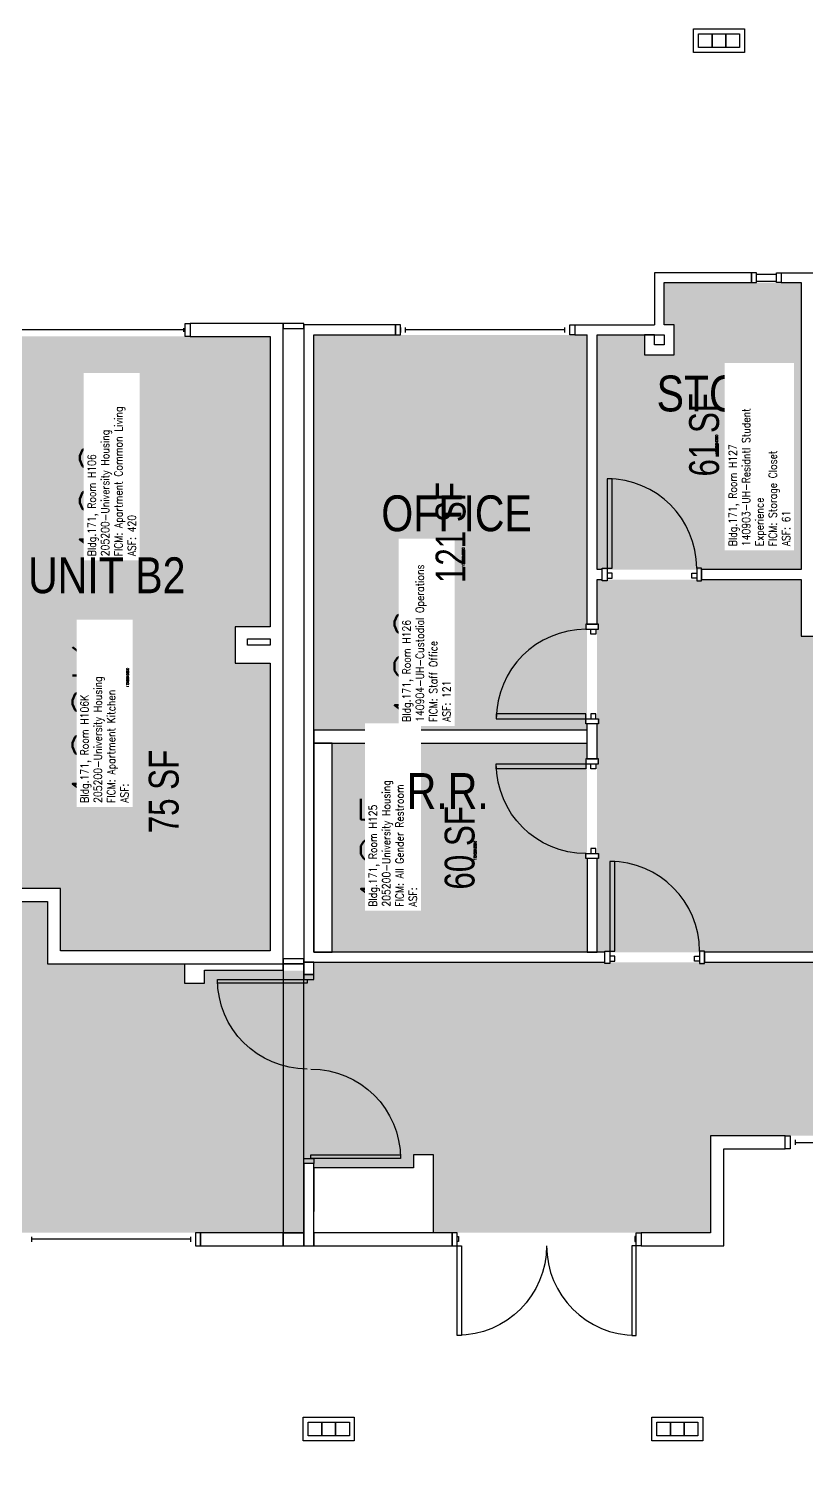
# Model space of a CAD drawing. Header units: inches. Extents: x -183 to 3698, y -798 to 1721.
# Drawn here: x 666 to 978, y 1143 to 1721 of the extents above; entities that cross this region are included whole.
import ezdxf
from ezdxf.enums import TextEntityAlignment as Align

# ---------------------------------------------------------------- set-up
doc = ezdxf.new("R2010")
doc.units = ezdxf.units.IN
doc.header["$LTSCALE"] = 96
doc.header["$MEASUREMENT"] = 0
for name, color, linetype in [('A-AREA-IDEN', 1, 'Continuous'), ('A-DOOR', 2, 'Continuous'), ('A-GLAZ', 1, 'Continuous'), ('A-IDEN-RNUM', 7, 'Continuous'), ('A-IDEN-SNUM', 4, 'Continuous'), ('A-IDEN-VNUM', 4, 'Continuous'), ('A-WALL', 5, 'Continuous'), ('AREA-TEXT', 3, 'Continuous'), ('Rooms-Category-Color', 7, 'Continuous'), ('Rooms-College-Color', 7, 'Continuous'), ('Rooms-Department-Color', 7, 'Continuous'), ('Rooms-Division-Color', 7, 'Continuous'), ('Rooms-Information', 7, 'Continuous')]:
    doc.layers.add(name, color=color, linetype=linetype)
doc.styles.add('AREA', font='arial.ttf', dxfattribs={"width": 0.75, "height": 12})
doc.styles.add('ROOMSNUMBER', font='txt.shx', dxfattribs={"height": 0.03})
doc.styles.add('ROOMVNUMBER', font='simplex.shx', dxfattribs={"width": 0.85})
doc.styles.get("Standard").update_dxf_attribs({"font": 'ARIALN.TTF'})

msp = doc.modelspace()

# ---------------------------------------------------------------- hatches: boundary and pattern name
at = {"layer": 'Rooms-Category-Color', "true_color": 0x728ef3}
for points in [[(921.13, 1619.37), (976.13, 1619.37), (976.13, 1504.12), (894.13, 1504.12), (894.13, 1598.37), (913.13, 1598.37), (913.13, 1590.38), (925.13, 1590.38), (925.13, 1602.37), (921.13, 1602.37)], [(352.25, 1476.75), (627.25, 1476.75), (627.25, 1597.75), (762.75, 1597.75), (762.75, 1481.12), (678.61, 1481.12), (678.61, 1376), (617.48, 1376), (617.48, 1384.95), (612.23, 1384.95), (612.23, 1376), (591.03, 1376), (591.03, 1425.37), (612.23, 1425.37), (612.23, 1418.95), (617.48, 1418.95), (617.48, 1432.62), (585.78, 1432.62), (585.78, 1418.75), (557.03, 1418.75), (557.03, 1432.62), (381, 1432.62), (381, 1418.75), (352.25, 1418.75)], [(762.75, 1466.5), (762.75, 1351), (678.61, 1351), (678.61, 1481.12), (748.75, 1481.12), (748.75, 1466.5)]]:
    msp.add_hatch(color=171, dxfattribs=at).paths.add_polyline_path(points)
at = {"layer": 'Rooms-Category-Color', "true_color": 0xfa9ba3}
msp.add_hatch(color=241, dxfattribs=at).paths.add_polyline_path([(780.38, 1598.37), (890.13, 1598.37), (890.13, 1439.57), (780.38, 1439.57)])
at = {"layer": 'Rooms-Category-Color', "true_color": 0xadadad}
for points in [[(894.13, 1350.37), (1140.88, 1350.37), (1140.88, 1477.38), (976.13, 1477.38), (976.13, 1500.12), (894.13, 1500.12)], [(2434.81, 1302.06), (2431.28, 1305.6), (2404.37, 1332.5), (2404.37, 1345.75), (2041.22, 1345.75), (2041.22, 1370.75), (1958.89, 1370.75), (1958.89, 1345.75), (1868.87, 1345.75), (1868.87, 1341.5), (1864.87, 1341.5), (1864.87, 1343.19), (1824.87, 1343.19), (1824.87, 1338), (1816.87, 1338), (1816.87, 1346.37), (1715.13, 1346.37), (1715.13, 1362.37), (1654.13, 1362.37), (1654.13, 1346.37), (1376.13, 1346.37), (1376.13, 1477.38), (1260.13, 1477.38), (1260.13, 1346.37), (780.38, 1346.37), (780.38, 1341.5), (776.37, 1341.5), (776.37, 1342.96), (736.38, 1342.96), (736.38, 1338), (728.38, 1338), (728.38, 1345.75), (673.36, 1345.75), (673.36, 1370.75), (591.03, 1370.75), (591.03, 1345.75), (233.3, 1345.75), (233.5, 1285.75), (632.97, 1285.75), (632.97, 1237.75), (768, 1237.75), (776.37, 1237.75), (776.37, 1265.5), (780.38, 1265.5), (780.38, 1263.75), (820.38, 1263.75), (820.38, 1269), (828.38, 1269), (828.38, 1237.75), (939.72, 1237.75), (939.72, 1276.67), (1347.19, 1276.67), (1347.19, 1190.38), (1378.69, 1190.38), (1378.69, 1188), (1373.19, 1188), (1373.19, 1151.12), (1373.19, 1146.75), (1375.19, 1146.75), (1375.19, 1142.75), (1451.19, 1142.75), (1451.19, 1146.75), (1453.11, 1146.75), (1453.19, 1151.12), (1453.19, 1188), (1447.69, 1188), (1447.69, 1190.38), (1479.65, 1190.38), (1479.65, 1209.17), (1484.9, 1209.17), (1484.9, 1255.17), (1479.65, 1255.17), (1479.65, 1276.67), (1571.65, 1276.67), (1571.65, 1261.25), (1860.5, 1261.25), (1864.87, 1261.25), (1864.87, 1265.5), (1868.87, 1265.5), (1868.87, 1263.75), (1908.87, 1263.75), (1908.87, 1269), (1916.87, 1269), (1916.87, 1260.62), (2047.49, 1260.62), (2047.49, 1285.75), (2323.85, 1285.75), (2348.97, 1260.62), (2386.31, 1260.62), (2392.39, 1259.63)], [(787.63, 1434.32), (890.13, 1434.32), (890.13, 1350.37), (787.63, 1350.37)]]:
    msp.add_hatch(color=253, dxfattribs=at).paths.add_polyline_path(points)
at = {"layer": 'Rooms-College-Color', "true_color": 0xadadad}
for points in [[(921.13, 1619.37), (976.13, 1619.37), (976.13, 1504.12), (894.13, 1504.12), (894.13, 1598.37), (913.13, 1598.37), (913.13, 1590.38), (925.13, 1590.38), (925.13, 1602.37), (921.13, 1602.37)], [(352.25, 1476.75), (627.25, 1476.75), (627.25, 1597.75), (762.75, 1597.75), (762.75, 1481.12), (678.61, 1481.12), (678.61, 1376), (617.48, 1376), (617.48, 1384.95), (612.23, 1384.95), (612.23, 1376), (591.03, 1376), (591.03, 1425.37), (612.23, 1425.37), (612.23, 1418.95), (617.48, 1418.95), (617.48, 1432.62), (585.78, 1432.62), (585.78, 1418.75), (557.03, 1418.75), (557.03, 1432.62), (381, 1432.62), (381, 1418.75), (352.25, 1418.75)], [(780.38, 1598.37), (890.13, 1598.37), (890.13, 1439.57), (780.38, 1439.57)], [(894.13, 1350.37), (1140.88, 1350.37), (1140.88, 1477.38), (976.13, 1477.38), (976.13, 1500.12), (894.13, 1500.12)], [(2434.81, 1302.06), (2431.28, 1305.6), (2404.37, 1332.5), (2404.37, 1345.75), (2041.22, 1345.75), (2041.22, 1370.75), (1958.89, 1370.75), (1958.89, 1345.75), (1868.87, 1345.75), (1868.87, 1341.5), (1864.87, 1341.5), (1864.87, 1343.19), (1824.87, 1343.19), (1824.87, 1338), (1816.87, 1338), (1816.87, 1346.37), (1715.13, 1346.37), (1715.13, 1362.37), (1654.13, 1362.37), (1654.13, 1346.37), (1376.13, 1346.37), (1376.13, 1477.38), (1260.13, 1477.38), (1260.13, 1346.37), (780.38, 1346.37), (780.38, 1341.5), (776.37, 1341.5), (776.37, 1342.96), (736.38, 1342.96), (736.38, 1338), (728.38, 1338), (728.38, 1345.75), (673.36, 1345.75), (673.36, 1370.75), (591.03, 1370.75), (591.03, 1345.75), (233.3, 1345.75), (233.5, 1285.75), (632.97, 1285.75), (632.97, 1237.75), (768, 1237.75), (776.37, 1237.75), (776.37, 1265.5), (780.38, 1265.5), (780.38, 1263.75), (820.38, 1263.75), (820.38, 1269), (828.38, 1269), (828.38, 1237.75), (939.72, 1237.75), (939.72, 1276.67), (1347.19, 1276.67), (1347.19, 1190.38), (1378.69, 1190.38), (1378.69, 1188), (1373.19, 1188), (1373.19, 1151.12), (1373.19, 1146.75), (1375.19, 1146.75), (1375.19, 1142.75), (1451.19, 1142.75), (1451.19, 1146.75), (1453.11, 1146.75), (1453.19, 1151.12), (1453.19, 1188), (1447.69, 1188), (1447.69, 1190.38), (1479.65, 1190.38), (1479.65, 1209.17), (1484.9, 1209.17), (1484.9, 1255.17), (1479.65, 1255.17), (1479.65, 1276.67), (1571.65, 1276.67), (1571.65, 1261.25), (1860.5, 1261.25), (1864.87, 1261.25), (1864.87, 1265.5), (1868.87, 1265.5), (1868.87, 1263.75), (1908.87, 1263.75), (1908.87, 1269), (1916.87, 1269), (1916.87, 1260.62), (2047.49, 1260.62), (2047.49, 1285.75), (2323.85, 1285.75), (2348.97, 1260.62), (2386.31, 1260.62), (2392.39, 1259.63)], [(762.75, 1466.5), (762.75, 1351), (678.61, 1351), (678.61, 1481.12), (748.75, 1481.12), (748.75, 1466.5)], [(787.63, 1434.32), (890.13, 1434.32), (890.13, 1350.37), (787.63, 1350.37)]]:
    msp.add_hatch(color=253, dxfattribs=at).paths.add_polyline_path(points)
at = {"layer": 'Rooms-Department-Color', "true_color": 0x604aed}
for points in [[(921.13, 1619.37), (976.13, 1619.37), (976.13, 1504.12), (894.13, 1504.12), (894.13, 1598.37), (913.13, 1598.37), (913.13, 1590.38), (925.13, 1590.38), (925.13, 1602.37), (921.13, 1602.37)], [(352.25, 1476.75), (627.25, 1476.75), (627.25, 1597.75), (762.75, 1597.75), (762.75, 1481.12), (678.61, 1481.12), (678.61, 1376), (617.48, 1376), (617.48, 1384.95), (612.23, 1384.95), (612.23, 1376), (591.03, 1376), (591.03, 1425.37), (612.23, 1425.37), (612.23, 1418.95), (617.48, 1418.95), (617.48, 1432.62), (585.78, 1432.62), (585.78, 1418.75), (557.03, 1418.75), (557.03, 1432.62), (381, 1432.62), (381, 1418.75), (352.25, 1418.75)], [(780.38, 1598.37), (890.13, 1598.37), (890.13, 1439.57), (780.38, 1439.57)], [(762.75, 1466.5), (762.75, 1351), (678.61, 1351), (678.61, 1481.12), (748.75, 1481.12), (748.75, 1466.5)]]:
    msp.add_hatch(color=173, dxfattribs=at).paths.add_polyline_path(points)
at = {"layer": 'Rooms-Department-Color', "true_color": 0xacacac}
for points in [[(894.13, 1350.37), (1140.88, 1350.37), (1140.88, 1477.38), (976.13, 1477.38), (976.13, 1500.12), (894.13, 1500.12)], [(2434.81, 1302.06), (2431.28, 1305.6), (2404.37, 1332.5), (2404.37, 1345.75), (2041.22, 1345.75), (2041.22, 1370.75), (1958.89, 1370.75), (1958.89, 1345.75), (1868.87, 1345.75), (1868.87, 1341.5), (1864.87, 1341.5), (1864.87, 1343.19), (1824.87, 1343.19), (1824.87, 1338), (1816.87, 1338), (1816.87, 1346.37), (1715.13, 1346.37), (1715.13, 1362.37), (1654.13, 1362.37), (1654.13, 1346.37), (1376.13, 1346.37), (1376.13, 1477.38), (1260.13, 1477.38), (1260.13, 1346.37), (780.38, 1346.37), (780.38, 1341.5), (776.37, 1341.5), (776.37, 1342.96), (736.38, 1342.96), (736.38, 1338), (728.38, 1338), (728.38, 1345.75), (673.36, 1345.75), (673.36, 1370.75), (591.03, 1370.75), (591.03, 1345.75), (233.3, 1345.75), (233.5, 1285.75), (632.97, 1285.75), (632.97, 1237.75), (768, 1237.75), (776.37, 1237.75), (776.37, 1265.5), (780.38, 1265.5), (780.38, 1263.75), (820.38, 1263.75), (820.38, 1269), (828.38, 1269), (828.38, 1237.75), (939.72, 1237.75), (939.72, 1276.67), (1347.19, 1276.67), (1347.19, 1190.38), (1378.69, 1190.38), (1378.69, 1188), (1373.19, 1188), (1373.19, 1151.12), (1373.19, 1146.75), (1375.19, 1146.75), (1375.19, 1142.75), (1451.19, 1142.75), (1451.19, 1146.75), (1453.11, 1146.75), (1453.19, 1151.12), (1453.19, 1188), (1447.69, 1188), (1447.69, 1190.38), (1479.65, 1190.38), (1479.65, 1209.17), (1484.9, 1209.17), (1484.9, 1255.17), (1479.65, 1255.17), (1479.65, 1276.67), (1571.65, 1276.67), (1571.65, 1261.25), (1860.5, 1261.25), (1864.87, 1261.25), (1864.87, 1265.5), (1868.87, 1265.5), (1868.87, 1263.75), (1908.87, 1263.75), (1908.87, 1269), (1916.87, 1269), (1916.87, 1260.62), (2047.49, 1260.62), (2047.49, 1285.75), (2323.85, 1285.75), (2348.97, 1260.62), (2386.31, 1260.62), (2392.39, 1259.63)], [(787.63, 1434.32), (890.13, 1434.32), (890.13, 1350.37), (787.63, 1350.37)]]:
    msp.add_hatch(color=253, dxfattribs=at).paths.add_polyline_path(points)
at = {"layer": 'Rooms-Division-Color', "true_color": 0x604aed}
for points in [[(921.13, 1619.37), (976.13, 1619.37), (976.13, 1504.12), (894.13, 1504.12), (894.13, 1598.37), (913.13, 1598.37), (913.13, 1590.38), (925.13, 1590.38), (925.13, 1602.37), (921.13, 1602.37)], [(352.25, 1476.75), (627.25, 1476.75), (627.25, 1597.75), (762.75, 1597.75), (762.75, 1481.12), (678.61, 1481.12), (678.61, 1376), (617.48, 1376), (617.48, 1384.95), (612.23, 1384.95), (612.23, 1376), (591.03, 1376), (591.03, 1425.37), (612.23, 1425.37), (612.23, 1418.95), (617.48, 1418.95), (617.48, 1432.62), (585.78, 1432.62), (585.78, 1418.75), (557.03, 1418.75), (557.03, 1432.62), (381, 1432.62), (381, 1418.75), (352.25, 1418.75)], [(780.38, 1598.37), (890.13, 1598.37), (890.13, 1439.57), (780.38, 1439.57)], [(762.75, 1466.5), (762.75, 1351), (678.61, 1351), (678.61, 1481.12), (748.75, 1481.12), (748.75, 1466.5)]]:
    msp.add_hatch(color=173, dxfattribs=at).paths.add_polyline_path(points)
at = {"layer": 'Rooms-Division-Color', "true_color": 0xadadad}
for points in [[(894.13, 1350.37), (1140.88, 1350.37), (1140.88, 1477.38), (976.13, 1477.38), (976.13, 1500.12), (894.13, 1500.12)], [(2434.81, 1302.06), (2431.28, 1305.6), (2404.37, 1332.5), (2404.37, 1345.75), (2041.22, 1345.75), (2041.22, 1370.75), (1958.89, 1370.75), (1958.89, 1345.75), (1868.87, 1345.75), (1868.87, 1341.5), (1864.87, 1341.5), (1864.87, 1343.19), (1824.87, 1343.19), (1824.87, 1338), (1816.87, 1338), (1816.87, 1346.37), (1715.13, 1346.37), (1715.13, 1362.37), (1654.13, 1362.37), (1654.13, 1346.37), (1376.13, 1346.37), (1376.13, 1477.38), (1260.13, 1477.38), (1260.13, 1346.37), (780.38, 1346.37), (780.38, 1341.5), (776.37, 1341.5), (776.37, 1342.96), (736.38, 1342.96), (736.38, 1338), (728.38, 1338), (728.38, 1345.75), (673.36, 1345.75), (673.36, 1370.75), (591.03, 1370.75), (591.03, 1345.75), (233.3, 1345.75), (233.5, 1285.75), (632.97, 1285.75), (632.97, 1237.75), (768, 1237.75), (776.37, 1237.75), (776.37, 1265.5), (780.38, 1265.5), (780.38, 1263.75), (820.38, 1263.75), (820.38, 1269), (828.38, 1269), (828.38, 1237.75), (939.72, 1237.75), (939.72, 1276.67), (1347.19, 1276.67), (1347.19, 1190.38), (1378.69, 1190.38), (1378.69, 1188), (1373.19, 1188), (1373.19, 1151.12), (1373.19, 1146.75), (1375.19, 1146.75), (1375.19, 1142.75), (1451.19, 1142.75), (1451.19, 1146.75), (1453.11, 1146.75), (1453.19, 1151.12), (1453.19, 1188), (1447.69, 1188), (1447.69, 1190.38), (1479.65, 1190.38), (1479.65, 1209.17), (1484.9, 1209.17), (1484.9, 1255.17), (1479.65, 1255.17), (1479.65, 1276.67), (1571.65, 1276.67), (1571.65, 1261.25), (1860.5, 1261.25), (1864.87, 1261.25), (1864.87, 1265.5), (1868.87, 1265.5), (1868.87, 1263.75), (1908.87, 1263.75), (1908.87, 1269), (1916.87, 1269), (1916.87, 1260.62), (2047.49, 1260.62), (2047.49, 1285.75), (2323.85, 1285.75), (2348.97, 1260.62), (2386.31, 1260.62), (2392.39, 1259.63)], [(787.63, 1434.32), (890.13, 1434.32), (890.13, 1350.37), (787.63, 1350.37)]]:
    msp.add_hatch(color=253, dxfattribs=at).paths.add_polyline_path(points)

# ---------------------------------------------------------------- linework, layer by layer
at = {"layer": 'A-DOOR'}
for p, q in [((776.37, 1603), (768, 1603)), ((768, 1603), (768, 1603)), ((768, 1603), (768, 1601)), ((776.37, 1601), (776.37, 1603)), ((768, 1601), (776.37, 1601)), ((900.13, 1540.62), (898.13, 1540.62)), ((898.13, 1540.62), (898.13, 1504.62)), ((900.13, 1504.62), (900.13, 1540.62)), ((896.13, 1499.62), (896.13, 1504.62)), ((896.13, 1504.62), (898.13, 1504.62)), ((898.13, 1504.62), (900.13, 1504.62)), ((898.13, 1504.62), (898.13, 1499.62)), ((936.13, 1504.62), (934.13, 1504.62)), ((934.13, 1504.62), (934.13, 1499.62)), ((936.13, 1499.62), (936.13, 1504.62)), ((898.13, 1499.62), (896.13, 1499.62)), ((900.13, 1502.62), (898.13, 1502.62)), ((898.13, 1502.62), (898.13, 1500.62)), ((898.13, 1500.62), (900.13, 1500.62)), ((900.13, 1500.62), (900.13, 1502.62)), ((932.13, 1500.62), (932.13, 1502.62)), ((932.13, 1502.62), (934.13, 1502.62)), ((934.13, 1500.62), (932.13, 1500.62)), ((934.13, 1502.62), (934.13, 1500.62)), ((934.13, 1499.62), (936.13, 1499.62)), ((894.63, 1482.12), (889.63, 1482.12)), ((889.63, 1482.12), (889.63, 1480.12)), ((894.63, 1480.12), (894.63, 1482.12)), ((889.63, 1480.12), (894.63, 1480.12)), ((891.63, 1478.12), (891.63, 1480.12)), ((891.63, 1480.12), (893.63, 1480.12)), ((893.63, 1478.12), (891.63, 1478.12)), ((893.63, 1480.12), (893.63, 1478.12)), ((889.63, 1446.12), (853.63, 1446.12)), ((853.63, 1446.12), (853.63, 1444.12)), ((853.63, 1444.12), (889.63, 1444.12)), ((889.63, 1444.12), (889.63, 1446.12)), ((889.63, 1442.12), (889.63, 1444.12)), ((889.63, 1444.12), (894.63, 1444.12)), ((894.63, 1442.12), (889.63, 1442.12)), ((893.63, 1446.12), (891.63, 1446.12)), ((891.63, 1446.12), (891.63, 1444.12)), ((891.63, 1444.12), (893.63, 1444.12)), ((893.63, 1444.12), (893.63, 1446.12)), ((894.63, 1444.12), (894.63, 1442.12)), ((853.63, 1424.04), (853.63, 1426.04)), ((853.63, 1426.04), (889.63, 1426.04)), ((889.63, 1424.04), (853.63, 1424.04)), ((894.63, 1428.04), (889.63, 1428.04)), ((889.63, 1428.04), (889.63, 1426.04)), ((889.63, 1426.04), (889.63, 1424.04)), ((889.63, 1426.04), (894.63, 1426.04)), ((891.63, 1424.04), (891.63, 1426.04)), ((891.63, 1426.04), (893.63, 1426.04)), ((893.63, 1424.04), (891.63, 1424.04)), ((893.63, 1426.04), (893.63, 1424.04)), ((894.63, 1426.04), (894.63, 1428.04)), ((889.63, 1388.04), (889.63, 1390.04)), ((889.63, 1390.04), (894.63, 1390.04)), ((893.63, 1392.04), (891.63, 1392.04)), ((891.63, 1392.04), (891.63, 1390.04)), ((891.63, 1390.04), (893.63, 1390.04)), ((893.63, 1390.04), (893.63, 1392.04)), ((894.63, 1390.04), (894.63, 1388.04)), ((894.63, 1388.04), (889.63, 1388.04)), ((901.27, 1386.87), (899.27, 1386.87)), ((899.27, 1386.87), (899.27, 1350.87)), ((901.27, 1350.87), (901.27, 1386.87)), ((897.27, 1345.87), (897.27, 1350.87)), ((897.27, 1350.87), (899.27, 1350.87)), ((899.27, 1350.87), (901.27, 1350.87)), ((899.27, 1350.87), (899.27, 1345.87)), ((901.27, 1348.87), (899.27, 1348.87)), ((899.27, 1348.87), (899.27, 1346.87)), ((901.27, 1346.87), (901.27, 1348.87)), ((933.27, 1346.87), (933.27, 1348.87)), ((933.27, 1348.87), (935.27, 1348.87)), ((937.27, 1350.87), (935.27, 1350.87)), ((935.27, 1350.87), (935.27, 1345.87)), ((935.27, 1348.87), (935.27, 1346.87)), ((937.27, 1345.87), (937.27, 1350.87)), ((776.37, 1347.75), (768, 1347.75)), ((768, 1347.75), (768, 1347.75)), ((768, 1347.75), (768, 1345.75)), ((776.37, 1345.75), (768, 1345.75)), ((768, 1345.75), (768, 1237.75)), ((768, 1345.75), (776.37, 1345.75)), ((776.37, 1345.75), (776.37, 1347.75)), ((776.37, 1237.75), (776.37, 1345.75)), ((899.27, 1345.87), (897.27, 1345.87)), ((899.27, 1346.87), (901.27, 1346.87)), ((935.27, 1346.87), (933.27, 1346.87)), ((935.27, 1345.87), (937.27, 1345.87)), ((741.63, 1338), (741.63, 1339.5)), ((741.63, 1339.5), (777.63, 1339.5)), ((777.63, 1338), (741.63, 1338)), ((780.38, 1341.5), (776.37, 1341.5)), ((776.37, 1341.5), (776.37, 1339.5)), ((776.37, 1339.5), (780.38, 1339.5)), ((777.63, 1339.5), (777.63, 1338)), ((780.38, 1339.5), (780.38, 1341.5)), ((776.37, 1265.5), (776.37, 1267.5)), ((776.37, 1267.5), (780.38, 1267.5)), ((779.13, 1267.5), (779.13, 1269)), ((779.13, 1269), (815.13, 1269)), ((815.13, 1267.5), (779.13, 1267.5)), ((780.38, 1267.5), (780.38, 1265.5)), ((815.13, 1269), (815.13, 1267.5)), ((780.38, 1265.5), (776.37, 1265.5)), ((768, 1237.75), (776.37, 1237.75)), ((776.37, 1237.75), (768, 1237.75)), ((768, 1237.75), (768, 1237.75)), ((768, 1237.75), (768, 1232.5)), ((768, 1232.5), (776.37, 1232.5)), ((776.37, 1232.5), (776.37, 1237.75)), ((837.84, 1237.75), (835.84, 1237.75)), ((835.84, 1237.75), (835.84, 1232.5)), ((835.84, 1232.5), (837.84, 1232.5)), ((837.84, 1232.5), (837.84, 1237.75)), ((837.84, 1236.25), (838.47, 1236.25)), ((837.84, 1234.25), (837.84, 1236.25)), ((838.47, 1234.25), (837.84, 1234.25)), ((837.84, 1232.5), (839.59, 1232.5)), ((837.84, 1196.5), (837.84, 1232.5)), ((838.47, 1236.25), (838.47, 1234.25)), ((839.59, 1232.5), (839.59, 1196.5)), ((909.84, 1232.5), (908.09, 1232.5)), ((908.09, 1232.5), (908.09, 1196.5)), ((909.84, 1236.25), (909.22, 1236.25)), ((909.22, 1236.25), (909.22, 1234.25)), ((909.22, 1234.25), (909.84, 1234.25)), ((909.84, 1237.75), (911.84, 1237.75)), ((909.84, 1232.5), (909.84, 1237.75)), ((909.84, 1234.25), (909.84, 1236.25)), ((909.84, 1196.5), (909.84, 1232.5)), ((911.84, 1232.5), (909.84, 1232.5)), ((911.84, 1237.75), (911.84, 1232.5)), ((839.59, 1196.5), (837.84, 1196.5)), ((908.09, 1196.5), (909.84, 1196.5))]:
    msp.add_line(p, q, dxfattribs=at)
for centre, start, end in [((898.13, 1504.62), 360, 90), ((889.63, 1444.12), 90, 180), ((899.27, 1350.87), 0, 90), ((909.84, 1232.5), 180, 270)]:
    msp.add_arc(centre, 36, start, end, dxfattribs=at)
at = {"layer": 'A-DOOR', "extrusion": (0, 0, -1)}
for centre, start, end in [((-889.63, 1426.04), 270, 360), ((-777.63, 1339.5), 270, 0), ((-779.13, 1267.5), 90, 180), ((-837.84, 1232.5), 180, 270)]:
    msp.add_arc(centre, 36, start, end, dxfattribs=at)
at = {"layer": 'A-GLAZ'}
for p, q in [((958.13, 1623.37), (956.13, 1623.37)), ((956.13, 1623.37), (956.13, 1619.37)), ((958.13, 1619.37), (958.13, 1623.37)), ((958.13, 1622.75), (966.13, 1622.75)), ((966.13, 1623.37), (968.13, 1623.37)), ((966.13, 1619.37), (966.13, 1623.37)), ((968.13, 1623.37), (968.13, 1619.37)), ((956.13, 1619.37), (958.13, 1619.37)), ((958.13, 1620), (966.13, 1620)), ((968.13, 1619.37), (966.13, 1619.37)), ((728.13, 1600.37), (661.13, 1600.37)), ((728.13, 1599.62), (728.13, 1601.12)), ((815.12, 1602.37), (813.12, 1602.37)), ((813.12, 1602.37), (813.12, 1598.37)), ((813.12, 1598.37), (815.12, 1598.37)), ((815.12, 1598.37), (815.12, 1602.37)), ((815.12, 1601.37), (815.12, 1599.37)), ((817.12, 1599.37), (817.12, 1601.37)), ((881.12, 1600.37), (817.12, 1600.37)), ((881.12, 1599.37), (881.12, 1601.37)), ((883.12, 1602.37), (885.12, 1602.37)), ((883.12, 1598.37), (883.12, 1602.37)), ((883.12, 1599.37), (883.12, 1601.37)), ((885.12, 1598.37), (883.12, 1598.37)), ((885.12, 1602.37), (885.12, 1598.37)), ((969.74, 1271.42), (969.74, 1276.67)), ((969.74, 1276.67), (971.74, 1276.67)), ((971.74, 1276.67), (971.74, 1271.42)), ((971.74, 1275.04), (971.74, 1273.04)), ((973.74, 1275.04), (973.74, 1273.04)), ((973.74, 1274.04), (1037.74, 1274.04)), ((971.74, 1271.42), (969.74, 1271.42)), ((666.84, 1236.13), (666.84, 1234.13)), ((730.84, 1235.13), (666.84, 1235.13)), ((730.84, 1236.13), (730.84, 1234.13)), ((734.84, 1237.75), (732.84, 1237.75)), ((732.84, 1237.75), (732.84, 1232.5)), ((732.84, 1236.13), (732.84, 1234.13)), ((732.84, 1232.5), (734.84, 1232.5)), ((734.84, 1232.5), (734.84, 1237.75))]:
    msp.add_line(p, q, dxfattribs=at)
msp.add_lwpolyline([(728.63, 1603), (730.63, 1603), (730.63, 1597.75), (728.63, 1597.75)], close=True, dxfattribs=at)
at = {"layer": 'A-WALL'}
for p, q in [((932.88, 1721.33), (953.38, 1721.33)), ((932.88, 1711.83), (932.88, 1721.33)), ((934.88, 1719.33), (940.38, 1719.33)), ((934.88, 1713.83), (934.88, 1719.33)), ((940.38, 1719.33), (945.88, 1719.33)), ((940.38, 1713.83), (940.38, 1719.33)), ((940.38, 1719.33), (940.38, 1713.83)), ((945.88, 1719.33), (945.88, 1713.83)), ((945.88, 1719.33), (951.38, 1719.33)), ((945.88, 1713.83), (945.88, 1719.33)), ((951.38, 1719.33), (951.38, 1713.83)), ((953.38, 1721.33), (953.38, 1711.83)), ((940.38, 1713.83), (934.88, 1713.83)), ((945.88, 1713.83), (940.38, 1713.83)), ((951.38, 1713.83), (945.88, 1713.83)), ((953.38, 1711.83), (932.88, 1711.83)), ((917.13, 1623.37), (917.13, 1602.37)), ((956.13, 1623.37), (917.13, 1623.37)), ((956.13, 1619.37), (956.13, 1623.37)), ((968.13, 1623.37), (1061.63, 1623.37)), ((968.13, 1623.37), (968.13, 1619.37)), ((921.13, 1602.37), (921.13, 1619.37)), ((921.13, 1619.37), (956.13, 1619.37)), ((968.13, 1619.37), (976.13, 1619.37)), ((976.13, 1619.37), (976.13, 1504.12)), ((768, 1603), (730.63, 1603)), ((730.63, 1603), (730.63, 1597.75)), ((768, 1345.75), (768, 1603)), ((730.63, 1597.75), (762.75, 1597.75)), ((762.75, 1597.75), (762.75, 1481.12)), ((813.12, 1602.37), (776.37, 1602.37)), ((776.37, 1602.37), (776.37, 1346.37)), ((780.38, 1598.37), (813.12, 1598.37)), ((780.38, 1350.37), (780.38, 1598.37)), ((813.12, 1598.37), (813.12, 1602.37)), ((885.12, 1602.37), (917.13, 1602.37)), ((885.12, 1602.37), (885.12, 1598.37)), ((885.12, 1598.37), (890.13, 1598.37)), ((890.13, 1482.12), (890.13, 1598.37)), ((894.13, 1598.37), (921.13, 1598.37)), ((894.13, 1504.12), (894.13, 1598.37)), ((917.13, 1598.37), (913.13, 1598.37)), ((913.13, 1598.37), (913.13, 1590.38)), ((917.13, 1594.38), (917.13, 1598.37)), ((925.13, 1602.37), (921.13, 1602.37)), ((921.13, 1598.37), (921.13, 1594.38)), ((925.13, 1590.38), (925.13, 1602.37)), ((921.13, 1594.38), (917.13, 1594.38)), ((913.13, 1590.38), (925.13, 1590.38)), ((896.13, 1504.12), (894.13, 1504.12)), ((894.13, 1482.12), (894.13, 1500.12)), ((894.13, 1500.12), (896.13, 1500.12)), ((896.13, 1500.12), (896.13, 1504.12)), ((976.13, 1504.12), (936.13, 1504.12)), ((936.13, 1504.12), (936.13, 1500.12)), ((936.13, 1500.12), (976.13, 1500.12)), ((976.13, 1500.12), (976.13, 1477.38)), ((890.13, 1482.12), (894.13, 1482.12)), ((748.75, 1481.12), (748.75, 1466.5)), ((762.75, 1481.12), (748.75, 1481.12)), ((753.63, 1473.75), (753.63, 1476.25)), ((753.63, 1476.25), (762.75, 1476.25)), ((762.75, 1476.25), (762.75, 1473.75)), ((976.13, 1477.38), (982.13, 1477.38)), ((762.75, 1473.75), (753.63, 1473.75)), ((748.75, 1466.5), (762.75, 1466.5)), ((762.75, 1466.5), (762.75, 1351)), ((894.13, 1442.12), (890.13, 1442.12)), ((890.13, 1428.04), (890.13, 1442.12)), ((894.13, 1428.04), (894.13, 1442.12)), ((890.13, 1439.57), (780.38, 1439.57)), ((780.38, 1439.57), (780.38, 1434.32)), ((780.38, 1434.32), (890.13, 1434.32)), ((780.38, 1434.32), (780.38, 1350.37)), ((787.63, 1434.32), (780.38, 1434.32)), ((787.63, 1350.37), (787.63, 1434.32)), ((890.13, 1428.04), (894.13, 1428.04)), ((894.13, 1388.04), (890.13, 1388.04)), ((890.13, 1388.04), (890.13, 1350.37)), ((894.13, 1350.37), (894.13, 1388.04)), ((678.61, 1376), (658.97, 1376)), ((678.61, 1351), (678.61, 1376)), ((658.97, 1370.75), (673.36, 1370.75)), ((673.36, 1370.75), (673.36, 1345.75)), ((762.75, 1351), (678.61, 1351)), ((897.27, 1350.37), (780.38, 1350.37)), ((780.38, 1350.37), (787.63, 1350.37)), ((890.13, 1350.37), (894.13, 1350.37)), ((897.27, 1346.37), (897.27, 1350.37)), ((1140.88, 1350.37), (937.27, 1350.37)), ((937.27, 1350.37), (937.27, 1346.37)), ((673.36, 1345.75), (768, 1345.75)), ((728.38, 1345.75), (728.38, 1338)), ((736.38, 1338), (736.38, 1343.25)), ((736.38, 1343.25), (768, 1343.25)), ((768, 1343.25), (768, 1345.75)), ((776.37, 1346.37), (897.27, 1346.37)), ((780.38, 1346.37), (776.37, 1346.37)), ((776.37, 1346.37), (776.37, 1341.5)), ((780.38, 1341.5), (780.38, 1346.37)), ((937.27, 1346.37), (1150.88, 1346.37)), ((728.38, 1338), (736.38, 1338)), ((776.37, 1341.5), (780.38, 1341.5)), ((939.72, 1276.67), (939.72, 1237.75)), ((969.74, 1276.67), (939.72, 1276.67)), ((969.74, 1271.42), (969.74, 1276.67)), ((828.38, 1269), (820.38, 1269)), ((820.38, 1269), (820.38, 1263.75)), ((828.38, 1237.75), (828.38, 1269)), ((944.97, 1232.5), (944.97, 1271.42)), ((944.97, 1271.42), (969.74, 1271.42)), ((780.38, 1265.5), (776.37, 1265.5)), ((776.37, 1265.5), (776.37, 1232.5)), ((780.38, 1232.5), (780.38, 1265.5)), ((820.38, 1263.75), (780.38, 1263.75)), ((780.38, 1263.75), (780.38, 1246.24)), ((768, 1237.75), (734.84, 1237.75)), ((734.84, 1237.75), (734.84, 1232.5)), ((734.84, 1232.5), (768, 1232.5)), ((768, 1232.5), (768, 1237.75)), ((776.37, 1232.5), (780.38, 1232.5)), ((835.84, 1237.75), (780.38, 1237.75)), ((780.38, 1237.75), (780.38, 1232.5)), ((780.38, 1232.5), (835.84, 1232.5)), ((835.84, 1232.5), (835.84, 1237.75)), ((939.72, 1237.75), (911.84, 1237.75)), ((911.84, 1237.75), (911.84, 1232.5)), ((911.84, 1232.5), (944.97, 1232.5)), ((776.09, 1163.63), (796.59, 1163.63)), ((776.09, 1154.13), (776.09, 1163.63)), ((796.59, 1163.63), (796.59, 1154.13)), ((916.09, 1163.63), (936.59, 1163.63)), ((916.09, 1154.13), (916.09, 1163.63)), ((936.59, 1163.63), (936.59, 1154.13)), ((778.09, 1161.63), (783.59, 1161.63)), ((778.09, 1156.13), (778.09, 1161.63)), ((783.59, 1161.63), (789.09, 1161.63)), ((783.59, 1156.13), (783.59, 1161.63)), ((783.59, 1161.63), (783.59, 1156.13)), ((789.09, 1161.63), (789.09, 1156.13)), ((789.09, 1161.63), (794.59, 1161.63)), ((789.09, 1156.13), (789.09, 1161.63)), ((794.59, 1161.63), (794.59, 1156.13)), ((918.09, 1161.63), (923.59, 1161.63)), ((918.09, 1156.13), (918.09, 1161.63)), ((923.59, 1161.63), (929.09, 1161.63)), ((923.59, 1156.13), (923.59, 1161.63)), ((923.59, 1161.63), (923.59, 1156.13)), ((929.09, 1161.63), (929.09, 1156.13)), ((929.09, 1161.63), (934.59, 1161.63)), ((929.09, 1156.13), (929.09, 1161.63)), ((934.59, 1161.63), (934.59, 1156.13)), ((796.59, 1154.13), (776.09, 1154.13)), ((783.59, 1156.13), (778.09, 1156.13)), ((789.09, 1156.13), (783.59, 1156.13)), ((794.59, 1156.13), (789.09, 1156.13)), ((936.59, 1154.13), (916.09, 1154.13)), ((923.59, 1156.13), (918.09, 1156.13)), ((929.09, 1156.13), (923.59, 1156.13)), ((934.59, 1156.13), (929.09, 1156.13))]:
    msp.add_line(p, q, dxfattribs=at)

# ---------------------------------------------------------------- texts
at = {"layer": 'A-AREA-IDEN'}
for s, p in [('STOR.', (943.23, 1567.65)), ('OFFICE', (837.66, 1519.52)), ('UNIT B2', (697.14, 1494.62)), ('R.R.', (834.12, 1407.95))]:
    msp.add_text(s, height=14.4, dxfattribs=at).set_placement(p, align=Align.CENTER)
at = {"layer": 'A-IDEN-RNUM', "style": 'ROOMSNUMBER', "width": 0.85}
for s, p in [('0127-00', (942.19, 1554.42)), ('0106-00', (695.78, 1532.01)), ('0126-00', (840.37, 1509.05)), ('0106-K0', (705.53, 1460.69)), ('0125-00', (845.12, 1391.21))]:
    msp.add_text(s, height=1, rotation=90, dxfattribs=at).set_placement(p, align=Align.MIDDLE_CENTER)
at = {"layer": 'A-IDEN-SNUM', "style": 'ROOMSNUMBER', "width": 0.85}
for s, p in [('1710H12700', (942.19, 1554.42)), ('1710H10600', (695.78, 1532.01)), ('1710H12600', (840.37, 1509.05)), ('1710H106K0', (705.53, 1460.69)), ('1710H12500', (845.12, 1391.21))]:
    msp.add_text(s, height=1, rotation=90, dxfattribs=at).set_placement(p, align=Align.MIDDLE_CENTER)
at = {"layer": 'A-IDEN-VNUM', "style": 'ROOMVNUMBER', "width": 0.85}
for s, p in [('127', (960.41, 1536.24)), ('106', (697.54, 1531.77)), ('126', (824.03, 1465.22)), ('106K', (694.65, 1442.27)), ('125', (810.52, 1391.47))]:
    msp.add_text(s, height=22.5, rotation=90, dxfattribs=at).set_placement(p, align=Align.MIDDLE_CENTER)
at = {"layer": 'AREA-TEXT', "style": 'AREA', "width": 0.75}
for s, p in [('61 SF', (937.1, 1558.27)), ('121 SF', (835.25, 1518.97)), ('75 SF', (720.01, 1414.96)), ('60 SF', (838.88, 1392.35))]:
    msp.add_text(s, height=12, rotation=90, dxfattribs=at).set_placement(p, align=Align.MIDDLE_CENTER)

# ---------------------------------------------------------------- next in the draw order: texts
at = {"layer": 'Rooms-Information', "char_height": 3.2143, "width": 72, "attachment_point": 7, "rotation": 90, "style": 'ROOMVNUMBER', "bg_fill": 3, "box_fill_scale": 1.5, "bg_fill_color": 256, "bg_fill_true_color": 13158600, "bg_fill_transparency": 0}
for s, insert in [('Bldg.171, Room H127^M^J140903-UH-Residntl Student Experience^M^JFICM: Storage Closet^M^JASF: 61', (971.66, 1513.48)), ('Bldg.171, Room H106^M^J205200-University Housing^M^JFICM: Apartment Common Living^M^JASF: 420', (708.79, 1509.46)), ('Bldg.171, Room H126^M^J140904-UH-Custodial Operations^M^JFICM: Staff Office^M^JASF: 121', (835.28, 1442.91)), ('Bldg.171, Room H106K^M^J205200-University Housing^M^JFICM: Apartment Kitchen^M^JASF: ', (705.9, 1410.39))]:
    msp.add_mtext(s, dxfattribs=dict(at, insert=insert))

# ---------------------------------------------------------------- next in the draw order: texts
at = {"layer": 'Rooms-Information', "insert": (821.77, 1368.7), "char_height": 3.2143, "width": 72, "attachment_point": 7, "rotation": 90, "style": 'ROOMVNUMBER', "bg_fill": 3, "box_fill_scale": 1.5, "bg_fill_color": 256, "bg_fill_true_color": 13158600, "bg_fill_transparency": 0}
msp.add_mtext('Bldg.171, Room H125^M^J205200-University Housing^M^JFICM: All Gender Restroom^M^JASF: ', dxfattribs=at)

doc.saveas('drawing.dxf')
